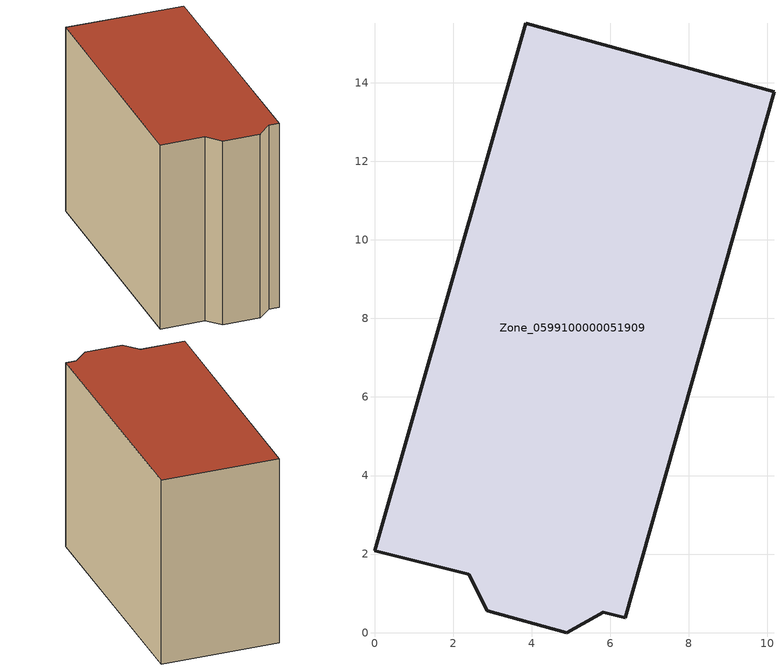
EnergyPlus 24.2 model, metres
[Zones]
Zone_0599100000051909
 floor ground (C_G): 3.85,15.51 10.17,13.77 6.38,0.38 5.83,0.52 4.9,0 2.87,0.55 2.4,1.48 0,2.09 z0
 wall outside (C_F): 10.17,13.77 3.85,15.51 0,2.09 2.4,1.48 2.87,0.55 4.9,0 5.83,0.52 6.38,0.38 10.17,13.77 z0:10.77
 roof outside (C_R): 6.38,0.38 10.17,13.77 3.85,15.51 0,2.09 2.4,1.48 2.87,0.55 4.9,0 5.83,0.52 z10.77
[BUILDING]
Pand.0599100000051909: North Axis=0; Terrain=City; Loads Convergence Tolerance Value=0.04; Temperature Convergence Tolerance Value=0.4; Solar Distribution=FullExterior; Maximum Number of Warmup Days=25; Minimum Number of Warmup Days=1
[Site:Location]
Rotterdam.The.Hague.AP_ZH_NLD Design_Conditions: Latitude=51.96; Longitude=4.45; Time Zone=1; Elevation=-4.5
[SITE:GROUNDTEMPERATURE:BUILDINGSURFACE]
18, 18, 18, 18, 18, 18, 18, 18, 18, 18, 18, 18
[MATERIAL] Thermal Absorptance=0.9; Solar Absorptance=0.7; Visible Absorptance=0.7
Name | Roughness | Thickness | Conductivity | Density | Specific Heat
G.TI.1946 | MediumSmooth | 0.15 | 1 | 540 | 1210
F.TI.1946 | Rough | 0.3 | 0.857143 | 1920 | 840
R.TI.1946 | MediumRough | 0.2 | 0.1 | 1500 | 1000
[CONSTRUCTION]
C_G: G.TI.1946
C_F: F.TI.1946
C_R: R.TI.1946
[ZONE]
Zone_0599100000051909: Type=1; Multiplier=1; Ceiling Height=Autocalculate; Volume=Autocalculate; Floor Area=autocalculate; Part of Total Floor Area=Yes
[ZONEINFILTRATION:DESIGNFLOWRATE]
Infil_Zone_0599100000051909: Zone or ZoneList or Space or SpaceList=Zone_0599100000051909; Schedule=AlwaysOn; Design Flow Rate Calculation Method=Flow/Area; Flow Rate per Floor Area=0.003; Constant Term Coefficient=1; Temperature Term Coefficient=0; Velocity Term Coefficient=0; Velocity Squared Term Coefficient=0
[HVACTEMPLATE:ZONE:IDEALLOADSAIRSYSTEM]
Zone_0599100000051909: Maximum Heating Supply Air Temperature=50; Minimum Cooling Supply Air Temperature=13; Maximum Heating Supply Air Humidity Ratio=0.0156; Minimum Cooling Supply Air Humidity Ratio=0.0077; Heating Limit=NoLimit; Cooling Limit=NoLimit; Dehumidification Control Type=ConstantSensibleHeatRatio; Cooling Sensible Heat Ratio=0.7; Dehumidification Setpoint=60; Humidification Control Type=None; Humidification Setpoint=30; Outdoor Air Method=None; Outdoor Air Flow Rate per Person=0.00944; Outdoor Air Flow Rate per Zone Floor Area=0; Outdoor Air Flow Rate per Zone=0; Demand Controlled Ventilation Type=None; Outdoor Air Economizer Type=NoEconomizer; Heat Recovery Type=None; Sensible Heat Recovery Effectiveness=0.7; Latent Heat Recovery Effectiveness=0.65
[ZONECONTROL:THERMOSTAT]
ThermostatControl_Zone_0599100000051909: Zone or ZoneList=Zone_0599100000051909; Control Type Schedule=DualSetpointControlType; Control 1=Thermostat_Zone_0599100000051909; Temperature Difference Between Cutout And Setpoint=0
[THERMOSTATSETPOINT:DUALSETPOINT]
Thermostat_Zone_0599100000051909: Heating Setpoint Temperature Schedule=HeatingSetpoint_Zone_0599100000051909; Cooling Setpoint Temperature Schedule=CoolingSetpoint_Zone_0599100000051909
[SCHEDULE:COMPACT]
HeatingSetpoint_Zone_0599100000051909: Through: 12/31, For: AllDays, Until: 24:00, 21
CoolingSetpoint_Zone_0599100000051909: Through: 12/31, For: AllDays, Until: 24:00, 24
DualSetpointControlType: Through: 12/31, For: AllDays, Until: 24:00, 4
AlwaysOn: Through: 12/31, For: AllDays, Until: 24:00, 1
